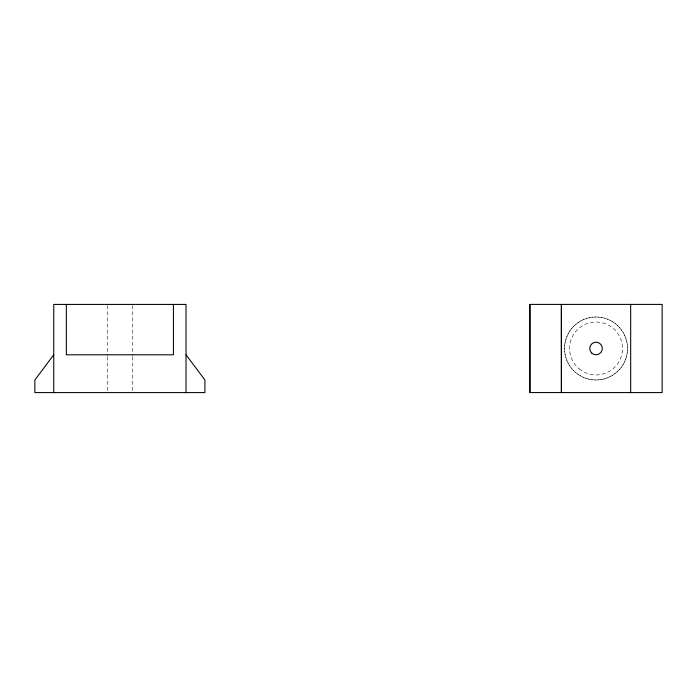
<?xml version="1.0" encoding="UTF-8"?>
<svg xmlns="http://www.w3.org/2000/svg" width="697" height="697" viewBox="0 0 697 697"><rect width="100%" height="100%" fill="white"/><g stroke="black" fill="none" stroke-linecap="round" stroke-linejoin="round"><path stroke-width="0.52" stroke-dasharray="3.48 2.61" d="M132.482 305.513L132.482 355.583M132.482 356.672L132.482 392.594M107.286 305.513L107.286 355.583M107.286 356.672L107.286 391.505M579.198 368.896A26.451 26.451 0 0 0 622.133 352.874A26.451 26.451 0 0 0 586.796 323.704A26.451 26.451 0 0 0 579.198 368.896M580.296 375.761A31.496 31.496 0 0 0 627.535 348.491A31.496 31.496 0 0 0 580.296 321.221A31.496 31.496 0 0 0 580.261 375.77A31.496 31.496 0 0 0 627.5 348.491A31.496 31.496 0 0 0 580.261 321.221A31.496 31.496 0 0 0 580.296 375.761"/><path stroke-width="1.05" d="M529.868 392.577L529.877 304.415L662.15 304.406L662.15 392.585L529.877 392.568L529.877 304.415M53.747 354.799L34.85 379.996L34.85 392.594L204.918 392.594L204.918 379.996L186.021 354.799M630.68 304.406L630.689 392.585M186.021 392.594L186.021 304.423L53.747 304.423L53.747 392.594M173.422 304.423L173.422 354.799L66.346 354.799L66.346 304.423M561.407 392.577L561.39 304.415L561.407 392.577M591.587 352.943A6.299 6.299 0 0 0 602.13 350.121A6.299 6.299 0 0 0 594.41 342.401A6.299 6.299 0 0 0 591.587 352.943"/></g></svg>
